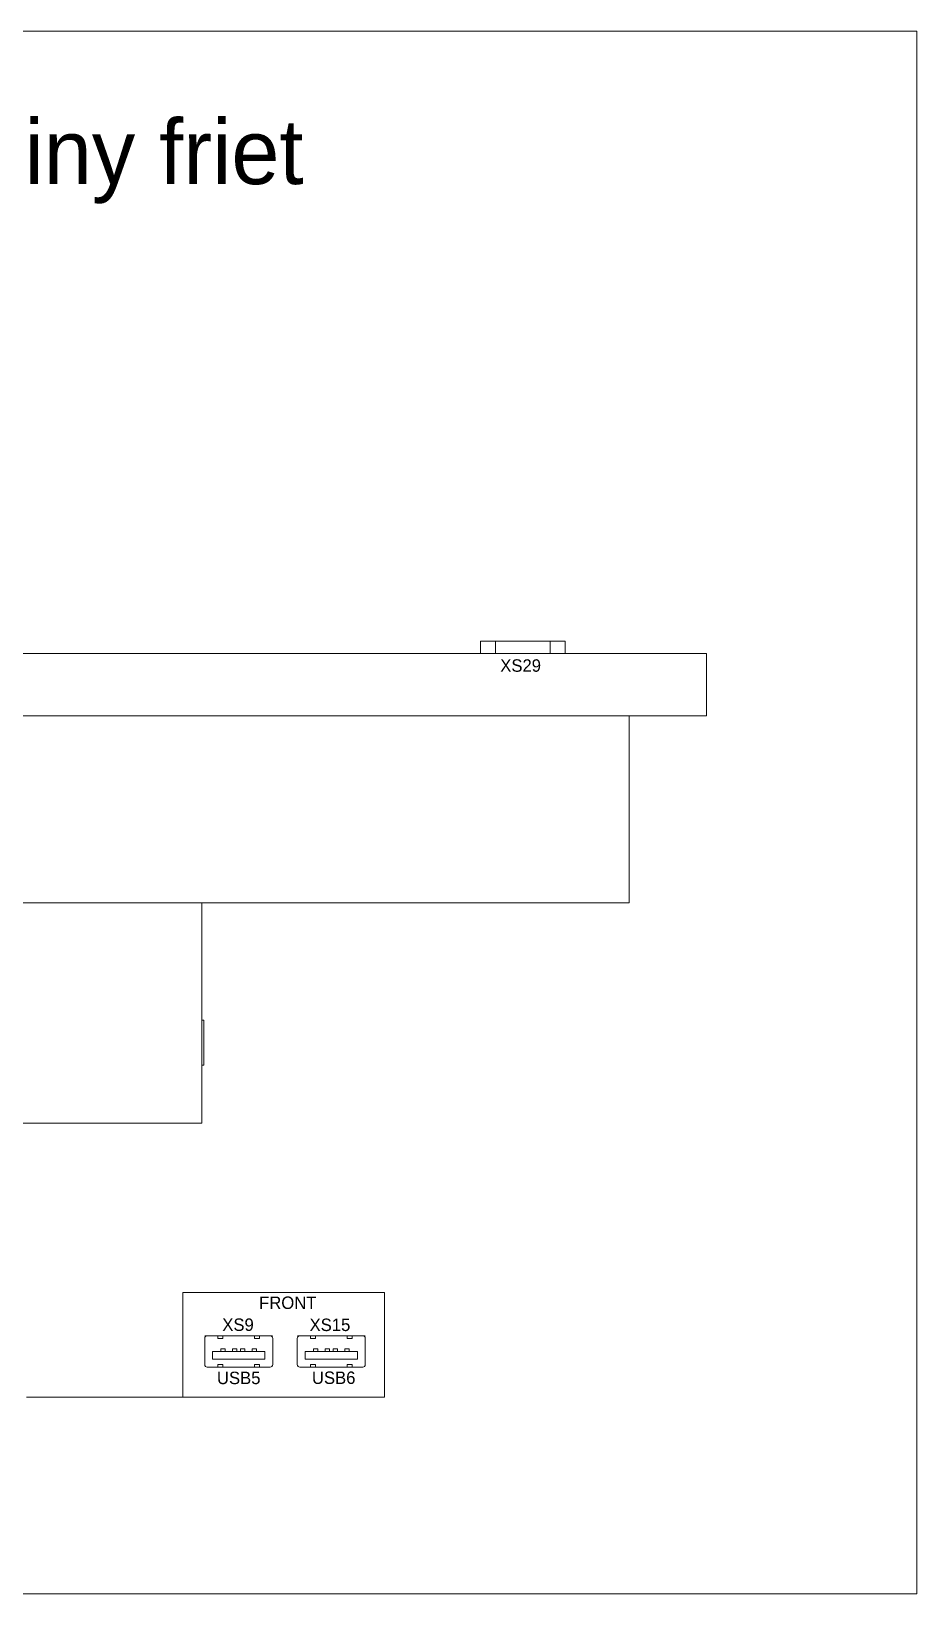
# Model space of a CAD drawing. Extents: x -2364 to 9601, y -871 to 1549.
# Drawn here: x 1600.1 to 1777.9, y 963.4 to 1277.2 of the extents above; entities that cross this region are included whole.
import ezdxf

# ---------------------------------------------------------------- set-up
doc = ezdxf.new("R2010")
doc.units = 0
doc.layers.get('0').update_dxf_attribs({"linetype": 'CONTINUOUS'})
doc.layers.add('NRS', color=1, linetype='CONTINUOUS')

msp = doc.modelspace()

# ---------------------------------------------------------------- linework, layer by layer
at = {"color": 7, "linetype": 'Continuous', "lineweight": 13}
for p, q in [((1282.57552, 1152.24575), (1690.28608, 1152.24575)), ((1690.28608, 1154.74575), (1693.28608, 1154.74575)), ((1690.28608, 1152.24575), (1690.28608, 1154.74575)), ((1690.28608, 1152.24575), (1693.28608, 1152.24575)), ((1693.28608, 1154.74575), (1704.28608, 1154.74575)), ((1693.28608, 1152.24575), (1693.28608, 1154.74575)), ((1693.28608, 1152.24575), (1704.28608, 1152.24575)), ((1704.28608, 1154.74575), (1707.28608, 1154.74575)), ((1704.28608, 1152.24575), (1704.28608, 1154.74575)), ((1704.28608, 1152.24575), (1707.28608, 1152.24575)), ((1707.28608, 1152.24575), (1707.28608, 1154.74575)), ((1707.28608, 1152.24575), (1735.67152, 1152.24575)), ((1735.67152, 1139.74575), (1735.67152, 1152.24575)), ((1720.12352, 1139.74575), (1298.12352, 1139.74575)), ((1735.67152, 1139.74575), (1720.12352, 1139.74575)), ((1720.12352, 1139.74575), (1720.12352, 1102.19575)), ((1634.31984, 1102.19575), (1383.91984, 1102.19575)), ((1720.12352, 1102.19575), (1634.31984, 1102.19575)), ((1634.31984, 1102.19575), (1634.31984, 1057.89575)), ((1634.31984, 1078.59575), (1634.74984, 1078.59575)), ((1634.74984, 1078.59575), (1634.74984, 1069.59575)), ((1634.31984, 1069.59575), (1634.74984, 1069.59575)), ((1634.31984, 1057.89575), (1383.91984, 1057.89575)), ((1635.47069, 1015.23559), (1634.92069, 1015.23559)), ((1647.97069, 1015.23559), (1635.47069, 1015.23559)), ((1648.52069, 1015.23559), (1647.97069, 1015.23559)), ((1654.07069, 1015.23559), (1653.52069, 1015.23559)), ((1666.57069, 1015.23559), (1654.07069, 1015.23559)), ((1667.12069, 1015.23559), (1666.57069, 1015.23559))]:
    msp.add_line(p, q, dxfattribs=at)
at = {"color": 7, "lineweight": 13}
for p, q in [((1634.89314, 1009.45843), (1634.89314, 1014.7104)), ((1635.41833, 1015.23559), (1648.02305, 1015.23559)), ((1637.51912, 1014.7104), (1637.51912, 1015.23559)), ((1637.51912, 1014.7104), (1638.56951, 1014.7104)), ((1638.56951, 1014.7104), (1638.56951, 1015.23559)), ((1644.87187, 1015.23559), (1644.87187, 1014.7104)), ((1644.87187, 1014.7104), (1645.92226, 1014.7104)), ((1645.92226, 1015.23559), (1645.92226, 1014.7104)), ((1648.54825, 1014.7104), (1648.54825, 1009.45843)), ((1653.49314, 1009.45843), (1653.49314, 1014.7104)), ((1654.01833, 1015.23559), (1666.62305, 1015.23559)), ((1656.11912, 1014.7104), (1656.11912, 1015.23559)), ((1656.11912, 1014.7104), (1657.16951, 1014.7104)), ((1657.16951, 1014.7104), (1657.16951, 1015.23559)), ((1663.47187, 1015.23559), (1663.47187, 1014.7104)), ((1663.47187, 1014.7104), (1664.52226, 1014.7104)), ((1664.52226, 1015.23559), (1664.52226, 1014.7104)), ((1667.14825, 1014.7104), (1667.14825, 1009.45843)), ((1636.46873, 1012.08441), (1636.46873, 1010.50882)), ((1646.97266, 1012.08441), (1636.46873, 1012.08441)), ((1636.46873, 1010.50882), (1646.97266, 1010.50882)), ((1638.98967, 1012.60961), (1638.14936, 1012.60961)), ((1638.14936, 1012.60961), (1638.14936, 1012.08441)), ((1638.98967, 1012.60961), (1638.98967, 1012.08441)), ((1641.35305, 1012.60961), (1640.51274, 1012.60961)), ((1640.51274, 1012.60961), (1640.51274, 1012.08441)), ((1641.35305, 1012.60961), (1641.35305, 1012.08441)), ((1642.08833, 1012.08441), (1642.08833, 1012.60961)), ((1642.92864, 1012.60961), (1642.08833, 1012.60961)), ((1642.92864, 1012.08441), (1642.92864, 1012.60961)), ((1644.45171, 1012.08441), (1644.45171, 1012.60961)), ((1645.29203, 1012.60961), (1644.45171, 1012.60961)), ((1645.29203, 1012.08441), (1645.29203, 1012.60961)), ((1646.97266, 1010.50882), (1646.97266, 1012.08441)), ((1655.06873, 1012.08441), (1655.06873, 1010.50882)), ((1665.57266, 1012.08441), (1655.06873, 1012.08441)), ((1655.06873, 1010.50882), (1665.57266, 1010.50882)), ((1657.58967, 1012.60961), (1656.74936, 1012.60961)), ((1656.74936, 1012.60961), (1656.74936, 1012.08441)), ((1657.58967, 1012.60961), (1657.58967, 1012.08441)), ((1659.95305, 1012.60961), (1659.11274, 1012.60961)), ((1659.11274, 1012.60961), (1659.11274, 1012.08441)), ((1659.95305, 1012.60961), (1659.95305, 1012.08441)), ((1660.68833, 1012.08441), (1660.68833, 1012.60961)), ((1661.52864, 1012.60961), (1660.68833, 1012.60961)), ((1661.52864, 1012.08441), (1661.52864, 1012.60961)), ((1663.05171, 1012.08441), (1663.05171, 1012.60961)), ((1663.89203, 1012.60961), (1663.05171, 1012.60961)), ((1663.89203, 1012.08441), (1663.89203, 1012.60961)), ((1665.57266, 1010.50882), (1665.57266, 1012.08441)), ((1648.02305, 1008.93323), (1635.41833, 1008.93323)), ((1637.51912, 1008.93323), (1637.51912, 1009.45843)), ((1638.56951, 1009.45843), (1637.51912, 1009.45843)), ((1638.56951, 1008.93323), (1638.56951, 1009.45843)), ((1644.87187, 1009.45843), (1644.87187, 1008.93323)), ((1645.92226, 1009.45843), (1644.87187, 1009.45843)), ((1645.92226, 1009.45843), (1645.92226, 1008.93323)), ((1666.62305, 1008.93323), (1654.01833, 1008.93323)), ((1656.11912, 1008.93323), (1656.11912, 1009.45843)), ((1657.16951, 1009.45843), (1656.11912, 1009.45843)), ((1657.16951, 1008.93323), (1657.16951, 1009.45843)), ((1663.47187, 1009.45843), (1663.47187, 1008.93323)), ((1664.52226, 1009.45843), (1663.47187, 1009.45843)), ((1664.52226, 1009.45843), (1664.52226, 1008.93323))]:
    msp.add_line(p, q, dxfattribs=at)
at = {"lineweight": 13}
msp.add_line((1630.49081, 1002.89575), (1599.11984, 1002.89575), dxfattribs=at)
for points in [[(1247.37916, 963.41732), (1777.85818, 963.41732), (1777.85818, 1277.2172), (1247.37916, 1277.2172)], [(1630.49081, 1002.89575), (1670.99745, 1002.89575), (1670.99745, 1023.9112), (1630.49081, 1023.9112)]]:
    msp.add_lwpolyline(points, close=True, dxfattribs=at)
at = {"color": 7, "lineweight": 13}
for centre, start, end in [((1635.41833, 1014.7104), 90, 180), ((1648.02305, 1014.7104), 0, 90), ((1654.01833, 1014.7104), 90, 180), ((1666.62305, 1014.7104), 0, 90), ((1635.41833, 1009.45843), 180, 270), ((1648.02305, 1009.45843), 270, 0), ((1654.01833, 1009.45843), 180, 270), ((1666.62305, 1009.45843), 270, 0)]:
    msp.add_arc(centre, 0.5252, start, end, dxfattribs=at)

# ---------------------------------------------------------------- texts
at = {"lineweight": 13, "insert": (1449.89922, 1259.51281), "char_height": 13, "attachment_point": 1}
msp.add_mtext_dynamic_manual_height_columns('thinkstation P320 Tiny friet', width=209.5113924, gutter_width=1, heights=[0], dxfattribs=at)
at = {"layer": 'NRS', "color": 7, "lineweight": 13}
for s, p in [('XS29', (1694.2385, 1148.58191)), ('FRONT', (1645.82235, 1020.61172)), ('XS9', (1638.43142, 1016.20173)), ('XS15', (1655.95805, 1016.17566)), ('USB5', (1637.36192, 1005.51374)), ('USB6', (1656.42851, 1005.5506))]:
    msp.add_text(s, height=2.5, dxfattribs=at).set_placement(p)

doc.saveas('drawing.dxf')
